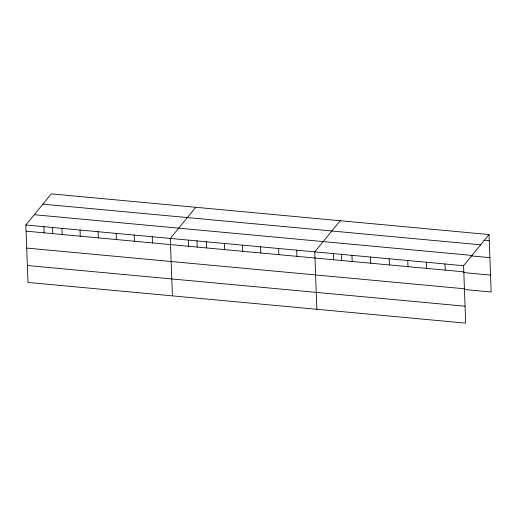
<?xml version="1.0" encoding="UTF-8"?>
<svg xmlns="http://www.w3.org/2000/svg" width="517" height="517" viewBox="0 0 517 517"><rect width="100%" height="100%" fill="white"/><g stroke="black" fill="none" stroke-linecap="round" stroke-linejoin="round"><path stroke-width="0.78" d="M489.043 234.563L463.581 265.699L465.688 323.131L27.957 282.437L25.85 225.005L51.312 193.869L489.043 234.563L491.15 291.995L464.02 289.475M195.762 207.298L170.3 238.434L172.407 295.866M340.212 220.727L314.756 251.863L316.863 309.295M483.841 240.218L489.269 240.722M42.911 204.144L480.642 244.832M34.251 214.729L471.989 255.424M471.284 255.915L489.89 257.64M25.85 225.005L463.581 265.699M26.076 231.164L463.807 271.858M463.4 272.556L490.53 275.076M26.697 248.082L464.428 288.777M27.336 265.518L465.067 306.213M444.982 263.967L445.208 270.126M426.376 262.235L426.603 268.401M407.771 260.51L407.997 266.669M389.172 258.778L389.398 264.943M370.566 257.046L370.792 263.211M351.961 255.32L352.187 261.479M341.44 254.112L341.672 260.452M333.355 253.588L333.581 259.754M296.7 250.183L296.926 256.342M278.644 248.503L278.87 254.668M260.587 246.822L260.814 252.987M242.531 245.148L242.757 251.307M224.468 243.468L224.695 249.627M206.412 241.788L206.638 247.953M196.983 240.683L197.216 247.023M188.356 240.108L188.582 246.273M152.244 236.754L152.47 242.912M134.187 235.073L134.414 241.239M116.131 233.393L116.357 239.558M98.075 231.719L98.301 237.878M80.019 230.039L80.245 236.198M61.962 228.359L62.189 234.524M52.534 227.254L52.766 233.594M43.906 226.679L44.132 232.844"/></g></svg>
